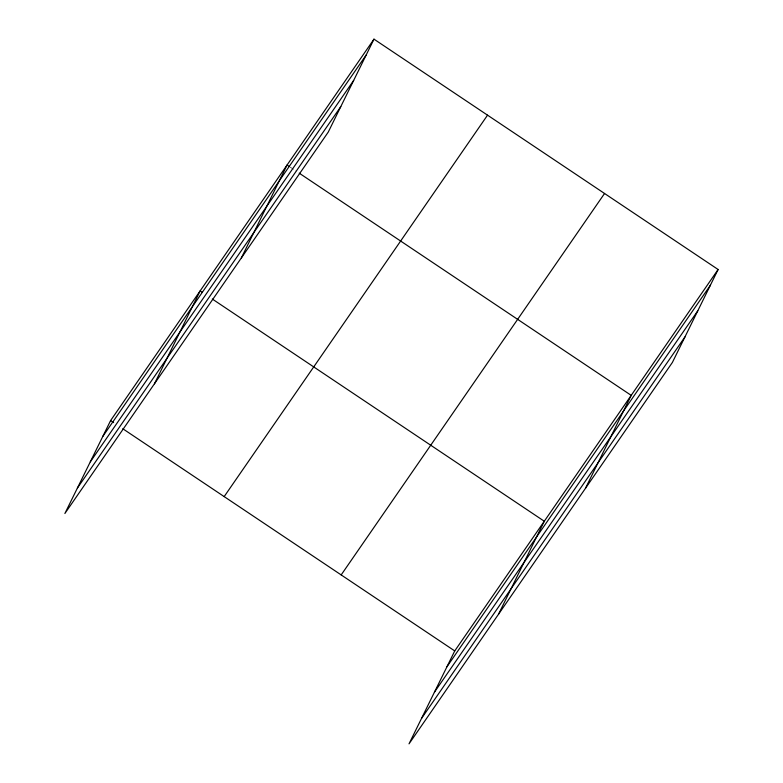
<?xml version="1.0" encoding="UTF-8"?>
<svg xmlns="http://www.w3.org/2000/svg" width="783" height="783" viewBox="0 0 783 783"><rect width="100%" height="100%" fill="white"/><g stroke="black" fill="none" stroke-linecap="round" stroke-linejoin="round"><path stroke-width="0.59" stroke-dasharray="3.92 2.94" d="M290.111 167.063L296.189 171.134"/><path stroke-width="1.17" d="M373.98 39.15L110.599 420.579L64.881 513.501L328.263 132.073L373.98 39.15L718.119 269.499L672.401 362.421L409.02 743.85L454.737 650.927L718.119 269.499M154.427 383.817L200.154 290.894L202.18 292.255M241.34 257.95L287.067 165.027L289.093 166.378M498.565 614.166L544.293 521.243L212.32 299.037M585.478 488.289L631.206 395.366L299.233 173.17M102.818 436.415L366.19 54.976M90.299 461.853L353.671 80.424M77.4 488.063L340.781 106.635M224.173 496.598L487.545 115.16M341.173 574.918L604.554 193.479M446.956 666.754L710.328 285.325M434.438 692.201L697.81 310.763M421.538 718.412L684.919 336.974M110.599 420.579L113.643 422.614M122.774 428.732L454.737 650.927"/></g></svg>
